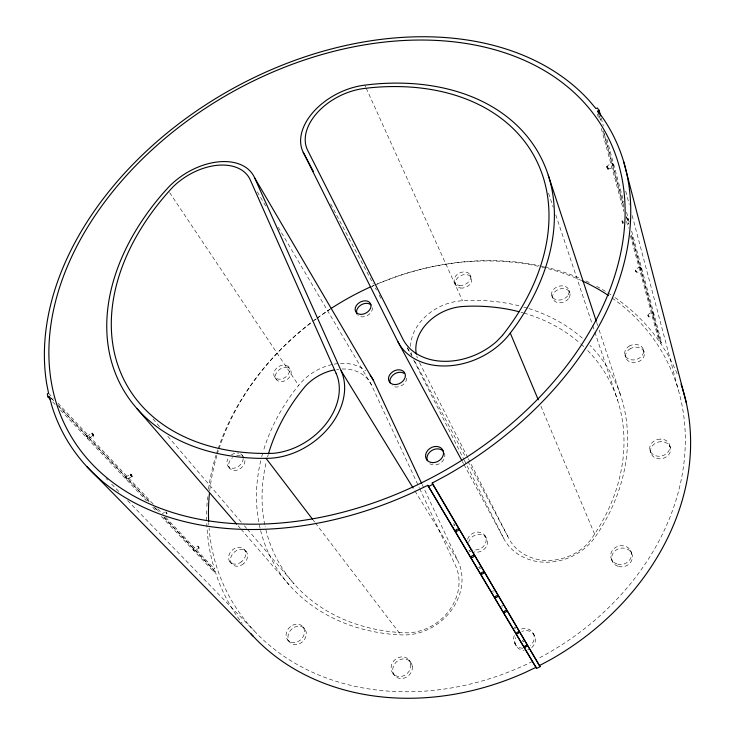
<?xml version="1.0" encoding="UTF-8"?>
<svg xmlns="http://www.w3.org/2000/svg" width="735" height="735" viewBox="0 0 735 735"><rect width="100%" height="100%" fill="white"/><g stroke="black" fill="none" stroke-linecap="round" stroke-linejoin="round"><path stroke-width="0.55" stroke-dasharray="3.67 2.76" d="M608.148 169.013C617.593 167.571 613.615 159.477 606.908 166.514M647.755 315.168C653.948 308.185 657.053 317.345 648.546 316.849C646.947 314.516 648.628 315.205 648.932 317.189M652.708 312.54L653.884 314.644M199.084 548.135L198.009 546.013L193.195 548.485L193.525 549.844L194.196 550.644L199.084 548.135L198.009 546.013M165.889 511.753L167.001 513.967L165.889 511.753L162.802 513.333M126.705 479.349L125.455 477.061L126.613 479.367L131.96 476.638M88.007 438.538L86.693 436.131L87.906 438.547L93.51 435.69M463.969 464.529L503.567 538.121A53.343 46.066 -22.4 0 0 547.29 562.22A53.343 46.066 -22.4 0 0 595.58 536.421L599.043 531.295A193.507 158.117 -29.5 0 0 589.975 345.331M612.577 163.574L613.863 166.009M331.981 364.578A46.957 35.859 -32.8 0 0 298.63 385.388L295.314 389.522A193.507 158.117 -29.5 0 0 263.176 451.547M628.407 220.252C625.954 215.456 629.647 220.95 626.606 221.18M640.654 267.365C630.832 268.459 637.015 276.544 641.637 269.028C640.589 266.254 640.13 268.183 641.692 269.58M636.519 272.235L635.481 270.021M194.196 550.644L193.195 548.485M86.693 436.131L92.206 433.273M125.455 477.061L130.711 474.341M163.758 516.981L213.334 569.368L214.363 568.835L211.864 559.877A252.142 207.049 -29.5 0 1 206.719 510.807M615.03 297.574A252.142 207.049 -29.5 0 1 653.387 333.433L658.955 340.948L660.012 340.406L631.319 234.134M161.424 516.503L214.188 572.124L215.217 571.591L218.277 580.42A252.142 207.049 -29.5 0 0 242.155 623.234M677.119 373.766A252.142 207.049 -29.5 0 0 665.726 351.238L660.618 343.337L661.675 342.795L631.31 229.908M410.608 346.433A47.15 36.098 -25.5 0 1 462.499 300.734L467.745 300.459A193.507 158.117 -29.5 0 1 519.691 305.971M422.129 484.429L458.116 561.274A53.177 45.671 -37.6 0 1 450.334 611.667A53.177 45.671 -37.6 0 1 400.805 634.856L395.687 634.608A193.507 158.117 -29.5 0 1 260.263 529.062M288.359 366.82L287.027 365.791A8.563 6.312 -33.8 0 0 274.1 372.002A8.563 6.312 -33.8 0 0 282.754 378.635A8.563 6.312 -33.8 0 0 288.359 366.82L289.957 369.218A8.544 6.303 -33.8 0 1 284.381 381.015A8.544 6.303 -33.8 0 1 275.735 374.372A8.544 6.303 -33.8 0 1 288.625 368.189L289.957 369.218M106.125 478.439L107.723 480.074M111.702 484.172L118.868 491.55M127.633 500.572L254.273 630.942M52.736 401.935L55.097 404.425M60.61 410.24L146.458 500.728M152.761 507.37L155.912 510.687M51.248 398.085L54.39 401.411M57.541 404.737L150.381 502.85M155.103 507.839L159.045 511.992M50.063 397.13L53.995 401.282M58.717 406.271L149.159 501.812M153.872 506.792L158.595 511.78M164.098 517.596L215.217 571.591M48.574 393.271L53.287 398.269M58.001 403.258L153.863 504.77M157.786 508.932L162.499 513.921M165.641 517.247L214.363 568.835M165.853 512.277L166.964 513.471M198 546.546L199.029 547.639M287.514 639.781L289.369 641.765M229.789 561.669L231.7 563.763M303.013 626.973L304.823 628.995M244.507 549.707L246.372 551.82M238.149 525.81L240.391 528.419M241.144 529.283L289.131 584.858M152.981 418.959L161.158 428.514M167.846 436.333L241.42 522.337M244.397 525.819L246.629 528.419M247.373 529.292L294.193 584.022M392.931 673.453L394.548 675.428M228.025 466.183L229.834 468.415M241.98 455.011L243.754 457.271M408.908 659.938L410.479 661.95M313.266 520.215L314.663 522.034M315.352 522.943L400.805 634.856M660.012 340.406L661.675 342.795M274.973 377.441L276.608 379.811M531.717 647.618A10.538 9.656 -31.6 0 0 534.566 635.665L531.919 631.438A10.575 9.674 -31.5 0 0 519.7 629.638M534.566 635.665L533.141 633.579A10.538 9.656 -31.6 0 0 521.786 631.393M169.629 192.607L298.63 385.388M414.926 490.934L458.116 561.274M514.289 635.527A10.575 9.674 -31.5 0 0 513.728 640.654L515.768 645.174A10.538 9.656 -31.6 0 0 524.119 650.374M257.296 191.807L266.612 207.564M278.262 227.262L371.405 384.855L419.253 487.654M480.24 568.21L479.431 566.85A1.525 0.79 -25.7 0 0 478.586 567.539M514.904 626.927L515.584 628.076A1.406 0.661 -25.8 0 1 514.601 628.351M484.751 535.319L486.037 537.616M462.343 461.497L463.427 463.519M330.686 203.953L373.233 283.949M375.383 288.001L376.467 290.031M379.159 295.093L381.309 299.145M407.162 347.747L410.387 353.82M407.649 348.05L411.416 355.134M414.65 361.207L464.685 455.369M467.919 461.442L508.813 538.387A48.914 42.308 -22.3 0 0 585.777 545.462L590.37 540.317A188.693 154.414 -29.5 0 0 585.4 348.225M419.529 362.621L467.8 457.657M468.324 458.686L508.813 538.387M413.621 359.902L463.767 459.256M464.281 460.275L503.567 538.121M419.731 488.692L455.498 565.537A48.648 41.84 -37.6 0 1 408.164 632.863A188.693 154.414 -29.5 0 1 265.17 526.664M364.817 85.141L365.764 87.226M366.232 88.264L462.499 300.734M454.79 282.745L455.985 285.364M469.95 274.587L471.098 277.233M540.942 406.179L595.58 536.421M611.658 559.601L612.622 561.935M630.52 550.497L631.42 552.867M551.645 295.406L552.628 298.098M569 290.472L569.937 293.182M548.54 193.213L553.244 207.316M555.77 214.914L592.327 324.466M592.686 325.55L594.496 330.971M594.854 332.055L617.657 400.391M596.618 322.343L597.693 325.614M599.126 329.978L620.974 396.468M649.942 450.151L650.741 452.705M515.768 645.174L515.005 642.757A10.538 9.656 -31.6 0 1 515.566 637.649M624.869 354.702L625.705 357.375M213.334 569.368L214.188 572.124M643.428 349.658L644.209 352.359M669.659 445.107L670.412 447.688M635.747 270.324L636.179 271.895M648.151 315.416L648.546 316.849M599.631 116.791L601.12 122.322M604.115 133.393L623.84 206.452M626.532 216.421L628.627 224.166M598.446 113.273L600.238 119.906M603.233 130.968L623.85 207.288M626.542 217.238L628.333 223.881M631.328 234.943L660.618 343.337M597.436 114.136L598.336 117.462M601.34 128.524L623.85 211.496M626.551 221.455L628.351 228.098M630.446 235.843L658.955 340.948M601.239 118.124L603.325 125.869M606.889 139.154L623.859 202.235M626.542 212.195L629.224 222.163M625.724 191.201L629.233 204.468M632.164 215.52L678.396 390.156M206.884 506.488A252.142 207.049 -29.5 0 1 207.61 496.768M208.492 489.225A252.142 207.049 -29.5 0 1 216.072 455.066M216.724 452.962A252.142 207.049 -29.5 0 1 217.753 449.811M218.111 448.763A252.142 207.049 -29.5 0 1 311.098 322.766M314.47 320.221A252.142 207.049 -29.5 0 1 316.169 318.962M317.024 318.338A252.142 207.049 -29.5 0 1 330.07 309.334M371.8 286.503A252.142 207.049 -29.5 0 1 373.729 285.639M374.703 285.217A252.142 207.049 -29.5 0 1 539.26 265.657M540.344 265.886A252.142 207.049 -29.5 0 1 543.578 266.603M544.653 266.851A252.142 207.049 -29.5 0 1 581.027 278.785M585.988 281A252.142 207.049 -29.5 0 1 589.902 282.865M596.645 286.328A252.142 207.049 -29.5 0 1 606.926 292.264M607.836 292.833A252.142 207.049 -29.5 0 1 611.465 295.167M264.747 524.698A188.693 154.414 -29.5 0 1 266.309 461.957M267.604 456.904A188.693 154.414 -29.5 0 1 268.174 454.892M521.005 312.237A188.693 154.414 -29.5 0 1 523.017 312.798M524.027 313.092A188.693 154.414 -29.5 0 1 580.237 343.429M580.99 344.099A188.693 154.414 -29.5 0 1 584.674 347.517M417.351 357.881A43.282 33.204 -25.5 0 1 416.763 356.016M336.575 369.494A42.979 32.882 -32.9 0 1 338.798 369.218M342.087 368.998A42.979 32.882 -32.9 0 1 371.405 384.855M372.397 307.772A8.434 6.183 -29 0 1 367.169 315.664A8.434 6.183 -29 0 1 357.917 315.269M406.74 378.203A8.875 6.854 -29.2 0 1 401.328 385.801A8.875 6.854 -29.2 0 1 392.159 385.765M444.427 453.109A9.371 7.635 -29.5 0 1 440.779 462.848A9.371 7.635 -29.5 0 1 429.856 463.767M244.948 460.625A8.921 6.725 -38.5 0 1 236.973 470.189L234.86 470.51A8.921 6.725 -38.5 0 1 228.769 465.999A8.921 6.725 -38.5 0 1 232.6 457.62M236.633 455.544A8.921 6.725 -38.5 0 1 240.712 455.415M468.581 542.375A9.922 8.554 -30.1 0 1 480.662 534.492A9.922 8.554 -30.1 0 1 486.938 545.251A9.922 8.554 -30.1 0 1 474.121 551.875M529.411 649.161A10.538 9.656 -31.6 0 1 527.702 649.859M260.034 528.061A193.507 158.117 -29.5 0 1 260.953 459.807M261.733 456.701A193.507 158.117 -29.5 0 1 262.873 452.576M523.825 307.074A193.507 158.117 -29.5 0 1 527.923 308.287M528.934 308.599A193.507 158.117 -29.5 0 1 583.259 338.945M334.149 364.147A46.957 35.859 -32.8 0 1 365.69 370.706M612.126 298.042A248.522 203.687 -29.5 0 1 537.671 658.808M532.627 661.371A248.522 203.687 -29.5 0 1 209.071 527.914M208.841 524.753A248.522 203.687 -29.5 0 1 208.722 522.631M209.732 490.759A248.522 203.687 -29.5 0 1 217.082 454.937M217.385 453.89A248.522 203.687 -29.5 0 1 218.35 450.775M219.021 448.708A248.522 203.687 -29.5 0 1 311.796 322.068M312.706 321.37A248.522 203.687 -29.5 0 1 316.381 318.632M317.309 317.952A248.522 203.687 -29.5 0 1 330.199 309.058M371.873 286.301A248.522 203.687 -29.5 0 1 373.977 285.364M377.138 284.004A248.522 203.687 -29.5 0 1 538.773 266.401M541.961 267.127A248.522 203.687 -29.5 0 1 581.707 280.641M412.004 355.979A47.15 36.098 -25.5 0 1 411.003 351.835M243.175 458.374A8.939 6.734 -38.4 0 1 235.172 467.956L233.05 468.278A8.939 6.734 -38.4 0 1 227.887 458.851M231.424 454.91A8.939 6.734 -38.4 0 1 238.93 453.155M240.648 453.853A8.939 6.734 -38.4 0 1 242.844 456.554M533.353 633.524A10.575 9.674 -31.5 0 1 530.486 645.514M522.87 648.27A10.575 9.674 -31.5 0 1 514.491 643.07M467.469 539.334A9.95 8.572 -30.1 0 1 479.891 532.296A9.95 8.572 -30.1 0 1 485.55 543.22A9.95 8.572 -30.1 0 1 472.798 549.615M522.907 641.82A1.378 0.643 -25.8 0 0 523.559 641.582L522.907 640.479A1.378 0.643 -25.8 0 0 522.006 641.297M514.114 627.543A1.406 0.661 -25.8 0 1 514.592 627.111M502.657 606.926A1.452 0.707 -25.8 0 1 501.711 607.037M501.693 605.962A1.452 0.707 -25.8 0 1 502.63 605.401M494.186 591.831A1.479 0.735 -25.7 0 1 493.479 592.079M492.478 591.454A1.479 0.735 -25.7 0 1 493.433 590.554M480.571 568.008A1.525 0.79 -25.7 0 1 479.505 568.467M469.316 551.884A1.562 0.818 -25.6 0 0 470.428 551.59L469.582 550.175A1.562 0.818 -25.6 0 0 468.59 551.14M453.752 525.534A1.617 0.882 -25.6 0 0 454.901 525.222L453.936 523.743A1.617 0.882 -25.6 0 0 453.072 524.487M412.317 666.424L412.262 668.988A10.446 9.188 -45.2 0 1 397.075 677.532A10.446 9.188 -45.2 0 1 397.451 661.022A10.446 9.188 -45.2 0 1 412.317 666.424M410.755 664.422L410.69 666.985A10.474 9.206 -45 0 1 395.458 675.557A10.474 9.206 -45 0 1 395.843 659.019A10.474 9.206 -45 0 1 410.755 664.422M292.144 628.701L290.325 630.566A10.051 8.315 -46.1 0 0 294.386 644.604A10.051 8.315 -46.1 0 0 306.229 632.467A10.051 8.315 -46.1 0 0 292.144 628.701M290.307 626.689L288.478 628.563A10.079 8.324 -46 0 0 292.539 642.629A10.079 8.324 -46 0 0 304.428 630.455A10.079 8.324 -46 0 0 290.307 626.689M568.513 298.649L566.97 300.229A9.013 6.845 -19.6 0 1 552.803 298.704A9.013 6.845 -19.6 0 1 562.78 288.552A9.013 6.845 -19.6 0 1 568.513 298.649M567.576 295.939L566.014 297.519A9.04 6.845 -19.7 0 1 551.82 296.012A9.04 6.845 -19.7 0 1 561.825 285.841A9.04 6.845 -19.7 0 1 567.576 295.939M241.64 561.678L239.573 563.028A9.5 7.433 -42.8 0 1 228.907 559.951A9.5 7.433 -42.8 0 1 234.759 548.402L236.973 547.557A9.5 7.433 -42.8 0 1 245.426 551.471A9.5 7.433 -42.8 0 1 241.64 561.678M243.524 563.773L241.466 565.114A9.472 7.423 -42.9 0 1 230.818 562.045A9.472 7.423 -42.9 0 1 236.652 550.515L238.857 549.679A9.472 7.423 -42.9 0 1 247.3 553.584A9.472 7.423 -42.9 0 1 243.524 563.773M629.849 345.781L627.819 347.113A9.619 7.598 -15.5 0 0 625.705 356.539A9.619 7.598 -15.5 0 0 636.115 359.553L638.467 358.643A9.619 7.598 -15.5 0 0 642.611 347.875A9.619 7.598 -15.5 0 0 629.849 345.781M630.667 348.473L628.645 349.805A9.592 7.589 -15.4 0 0 626.532 359.213A9.592 7.589 -15.4 0 0 636.923 362.236L639.266 361.326A9.592 7.589 -15.4 0 0 643.401 350.577A9.592 7.589 -15.4 0 0 630.667 348.473M660.205 439.08L657.586 439.447A10.18 8.508 -12.7 0 0 651.816 453.44A10.18 8.508 -12.7 0 0 668.795 450.996A10.18 8.508 -12.7 0 0 660.205 439.08M660.976 441.661L658.367 442.029A10.152 8.498 -12.6 0 0 652.625 455.985A10.152 8.498 -12.6 0 0 669.548 453.568A10.152 8.498 -12.6 0 0 660.976 441.661M460.606 288.046A8.599 6.367 -24.3 0 0 471.714 278.776A8.599 6.367 -24.3 0 0 458.346 277.141A8.599 6.367 -24.3 0 0 460.606 288.046M618.604 566.492A10.483 9.325 -15.1 0 0 632.275 555.145A10.483 9.325 -15.1 0 0 615.25 550.68A10.483 9.325 -15.1 0 0 618.604 566.492M459.421 285.428A8.618 6.367 -24.3 0 0 470.565 276.139A8.618 6.367 -24.3 0 0 457.17 274.504A8.618 6.367 -24.3 0 0 459.421 285.428M617.666 564.168A10.52 9.344 -15.2 0 0 631.365 552.793A10.52 9.344 -15.2 0 0 614.304 548.328A10.52 9.344 -15.2 0 0 617.666 564.168"/><path stroke-width="1.1" d="M397.8 341.527A66.747 50.283 -25 0 0 449.691 365.773A66.747 50.283 -25 0 0 510.283 333.111L514.803 327.066A238.976 167.957 -29.5 0 0 370.991 84.406L364.817 85.141A57.358 37.191 -26.6 0 0 303.224 152.31L397.8 341.527L461.8 460.496M48.014 396.955L49.273 396.303L51.891 405.977A312.816 220.95 -29.5 0 0 412.923 492.524L427.788 485.32L536.568 668.455L540.032 666.7L432.814 484.337L432.208 483.06L446.935 475.113A312.816 220.95 -29.5 0 0 603.738 119.208L597.849 111.058L599.154 110.379L597.243 107.935L595.938 108.605L589.498 100.952A312.816 220.95 -29.5 0 0 242.403 83.432A312.816 220.95 -29.5 0 0 46.636 383.44L48.574 393.271L47.306 393.932L48.014 396.955L50.375 399.445M432.208 483.06L539.49 665.579L551.029 659.396A252.142 207.049 -29.5 0 0 681.06 384.194M428.395 486.598L432.814 484.337M536.568 668.455L536.026 667.325L524.34 672.874A252.142 207.049 -29.5 0 1 250.718 633.57M254.595 177.751L341.132 370.789A66.481 49.741 -34.7 0 1 327.874 428.716A66.481 49.741 -34.7 0 1 266.033 458.337L259.868 458.374A238.976 167.957 -29.5 0 1 162.848 193.489L167.075 188.794A57.082 36.897 -32 0 1 254.595 177.751L373.499 380.592L421.642 483.391M86.859 466.624L252.996 636.06M92.187 433.76C96.193 440.596 89.348 428.9 93.529 435.193M130.72 474.838L131.877 476.657L130.711 474.341L131.951 476.142M136.93 408.577L236.642 524.073M607.266 166.817L606.862 166.588L608.148 169.013L607.266 166.817L607.79 168.71M622.178 220.996C623.85 227.17 622.012 218.231 622.646 222.714M266.033 458.337L312.577 519.305M357.045 314.065L356.971 313.955A8.434 6.183 -29 0 1 360.802 305.089A8.434 6.183 -29 0 1 370.982 304.906M341.132 370.789L413.125 488.003M427.788 485.32L536.026 667.325M303.224 152.31L313.459 171.549M539.49 665.579L540.032 666.7M510.283 333.111L538.277 399.822M548.255 175.178L596.26 321.25M597.849 111.058L598.446 113.273M599.154 110.379L600.642 115.909M623.767 161.948L686.26 402.679M268.459 453.89A188.693 154.414 -29.5 0 1 305.227 386.353A42.979 32.882 -32.9 0 1 334.361 369.88M518.983 311.704A188.693 154.414 -29.5 0 0 468.241 306.219L463.886 306.44A43.282 33.204 -25.5 0 0 416.313 354.114M390.092 382.871A8.875 6.854 -29.2 0 1 394.272 374.087A8.875 6.854 -29.2 0 1 404.397 373.509M427.338 460.689A9.371 7.635 -29.5 0 1 432.042 450.344A9.371 7.635 -29.5 0 1 443.416 451.391M208.666 521.574A248.522 203.687 -29.5 0 1 209.493 492.891M331.072 308.489A248.522 203.687 -29.5 0 1 370.826 286.769M582.68 281.092A248.522 203.687 -29.5 0 1 608.635 295.645M370.174 375.208A46.957 35.859 -32.8 0 1 373.499 380.592M502.556 335.298L496.612 341.472A61.391 46.241 -25 0 1 402.808 338.936L307.524 150.059A52.801 34.242 -26.5 0 1 364.845 88.402L369.981 87.796A233.656 164.162 -29.5 0 1 502.556 335.298M356.503 312.761L355.556 311.447A8.452 6.183 -29 0 1 360.361 302.021A8.452 6.183 -29 0 1 370.559 303.674L371.019 305.245A8.452 6.183 -29 0 1 365.773 313.156A8.452 6.183 -29 0 1 356.503 312.761M336.134 373.362L250.313 179.992A52.378 33.856 -32 0 0 173.01 186.874A233.656 164.162 -29.5 0 0 273.402 453.32A60.996 45.634 -34.7 0 0 336.134 373.362M394.557 384.561A8.903 6.854 -29.2 0 0 405.141 373.894A8.903 6.854 -29.2 0 0 391.075 373.095A8.903 6.854 -29.2 0 0 394.557 384.561M432.694 462.637A9.399 7.644 -29.5 0 0 443.095 450.702A9.399 7.644 -29.5 0 0 427.834 450.279A9.399 7.644 -29.5 0 0 432.694 462.637M525.112 647.066A1.387 0.634 -25.8 0 0 527.032 645.771A1.387 0.634 -25.8 0 0 525.13 645.863A1.387 0.634 -25.8 0 0 525.112 647.066M517.146 633.616A1.415 0.661 -25.8 0 0 519.094 632.293A1.415 0.661 -25.8 0 0 517.146 632.376A1.415 0.661 -25.8 0 0 517.146 633.616M504.568 612.411A1.452 0.707 -25.8 0 0 506.58 611.042A1.452 0.707 -25.8 0 0 504.55 611.097A1.452 0.707 -25.8 0 0 504.568 612.411M495.748 597.537A1.488 0.735 -25.7 0 0 497.797 596.131A1.488 0.735 -25.7 0 0 495.712 596.168A1.488 0.735 -25.7 0 0 495.748 597.537M481.802 574.007A1.534 0.781 -25.7 0 0 483.906 572.547A1.534 0.781 -25.7 0 0 481.747 572.565A1.534 0.781 -25.7 0 0 481.802 574.007M471.98 557.452A1.571 0.818 -25.6 0 0 474.13 555.954A1.571 0.818 -25.6 0 0 471.916 555.954A1.571 0.818 -25.6 0 0 471.98 557.452M456.453 531.203A1.617 0.873 -25.6 0 0 458.631 529.613A1.617 0.873 -25.6 0 0 456.288 529.632A1.617 0.873 -25.6 0 0 456.453 531.203M294.965 521.51A307.414 217.046 -29.5 0 0 604.868 131.28A307.414 217.046 -29.5 0 0 111.169 193.562A307.414 217.046 -29.5 0 0 294.965 521.51"/></g></svg>
